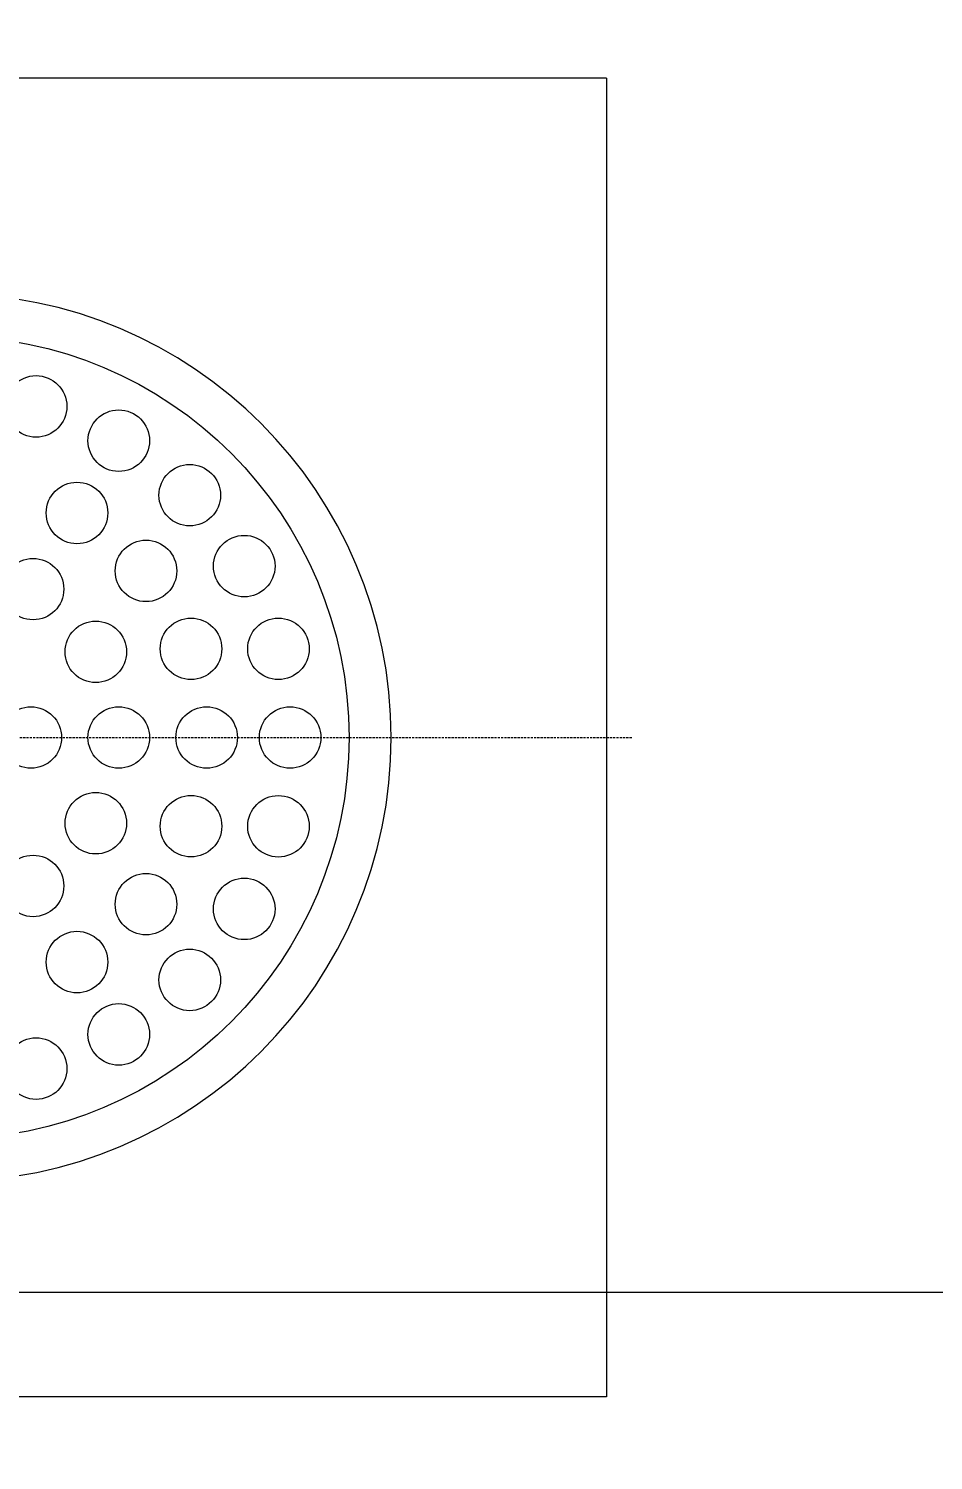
# Model space of a CAD drawing. Header units: millimetres. Extents: x -8913 to 62688, y -13000 to 43000.
# Drawn here: x 40046.7 to 40149.7, y 14567.8 to 14730.7 of the extents above; entities that cross this region are included whole.
import ezdxf

# ---------------------------------------------------------------- set-up
doc = ezdxf.new("R2010")
doc.units = ezdxf.units.MM
doc.header["$MEASUREMENT"] = 0
doc.header["$PDMODE"] = 1
doc.linetypes.add('1735 X DT-5BR-FFP$0$HIDDEN', pattern=[0.375, 0.25, -0.125])
doc.linetypes.add('HIDDEN', pattern=[0.375, 0.25, -0.125])
for name, color, linetype, lineweight in [('07--DIM-2', 2, 'Continuous', 25), ('1735 X DT-5BR-FFP$0$N--DRAINPOINT', 251, 'Continuous', 18), ('N--DRAINPOINT', 251, 'Continuous', 18), ('Z--X-REF', 7, 'Continuous', 0)]:
    doc.layers.add(name, color=color, linetype=linetype, lineweight=lineweight)
doc.styles.add('ISO', font='isocp2.shx', dxfattribs={"width": 0.8})
doc.dimstyles.new('1-100_AR', dxfattribs={"dimtxt": 225, "dimasz": 100, "dimexe": 100, "dimexo": 100, "dimgap": 0, "dimtad": 0, "dimdec": 0, "dimzin": 12, "dimdsep": 46, "dimtxsty": 'ISO', "dimblk": 'ARCHTICK', "dimcen": 100, "dimdle": 100, "dimclrd": 8, "dimclre": 9, "dimclrt": 2, "dimadec": 0, "dimazin": 0, "dimtfac": 1, "dimtdec": 0, "dimtmove": 0, "dimatfit": 2, "dimldrblk": 'ARCHTICK', "dimfxl": 1, "dimtvp": 0.75, "dimtolj": 1, "dimtzin": 12, "dimlwd": 9, "dimlwe": 9, "dimarcsym": 0})

# ---------------------------------------------------------------- blocks, each defined once
blk = doc.blocks.new('1735 X DT-5BR-FFP$0$FD_150x150')
at = {"layer": '1735 X DT-5BR-FFP$0$N--DRAINPOINT', "ltscale": 0.1}
for p, q in [((-25894.74, 12844.1), (-25969.74, 12844.1)), ((-25917.24, 12844.1), (-25917.24, 12844.1)), ((-25894.74, 12716.6), (-25894.74, 12716.6))]:
    blk.add_line(p, q, dxfattribs=at)
at = {"layer": '1735 X DT-5BR-FFP$0$N--DRAINPOINT', "ltscale": 5}
for p, q in [((-25894.74, 12844.1), (-25894.74, 12694.1)), ((-25919.24, 12769.1), (-25919.24, 12769.1)), ((-25894.74, 12694.1), (-25969.74, 12694.1)), ((-25917.24, 12694.1), (-25917.24, 12694.1))]:
    blk.add_line(p, q, dxfattribs=at)
at = {"layer": '1735 X DT-5BR-FFP$0$N--DRAINPOINT', "linetype": '1735 X DT-5BR-FFP$0$HIDDEN'}
blk.add_line((-26047.74, 12769.1), (-25891.74, 12769.1), dxfattribs=at)
at = {"layer": '1735 X DT-5BR-FFP$0$N--DRAINPOINT', "ltscale": 5}
for points, knots in [([(-25969.74, 12718.6), (-25941.85, 12718.6), (-25919.24, 12741.21), (-25919.24, 12769.1), (-25919.24, 12796.99), (-25941.85, 12819.6), (-25969.74, 12819.6)], [0, 0, 0, 0, 1, 1, 1, 2, 2, 2, 2]), ([(-26015.44, 12769.1), (-26015.44, 12743.86), (-25994.98, 12723.4), (-25969.74, 12723.4), (-25944.5, 12723.4), (-25924.04, 12743.86), (-25924.04, 12769.1), (-25924.04, 12794.34), (-25944.5, 12814.8), (-25969.74, 12814.8), (-25994.98, 12814.8), (-26015.44, 12794.34), (-26015.44, 12769.1), (-26015.44, 12769.1), (-26015.44, 12769.1), (-26015.44, 12769.1)], [0, 0, 0, 0, 1, 1, 1, 2, 2, 2, 3, 3, 3, 4, 4, 4, 5, 5, 5, 5]), ([(-25963.14, 12806.77), (-25963.14, 12804.84), (-25961.58, 12803.27), (-25959.64, 12803.27), (-25957.71, 12803.27), (-25956.14, 12804.84), (-25956.14, 12806.77), (-25956.14, 12808.7), (-25957.71, 12810.27), (-25959.64, 12810.27), (-25961.58, 12810.27), (-25963.14, 12808.7), (-25963.14, 12806.77), (-25963.14, 12806.77), (-25963.14, 12806.77), (-25963.14, 12806.77)], [0, 0, 0, 0, 1, 1, 1, 2, 2, 2, 3, 3, 3, 4, 4, 4, 5, 5, 5, 5]), ([(-25953.74, 12802.87), (-25953.74, 12800.94), (-25952.17, 12799.37), (-25950.24, 12799.37), (-25948.3, 12799.37), (-25946.74, 12800.94), (-25946.74, 12802.87), (-25946.74, 12804.8), (-25948.3, 12806.37), (-25950.24, 12806.37), (-25952.17, 12806.37), (-25953.74, 12804.8), (-25953.74, 12802.87), (-25953.74, 12802.87), (-25953.74, 12802.87), (-25953.74, 12802.87)], [0, 0, 0, 0, 1, 1, 1, 2, 2, 2, 3, 3, 3, 4, 4, 4, 5, 5, 5, 5]), ([(-25945.66, 12796.67), (-25945.66, 12794.74), (-25944.09, 12793.17), (-25942.16, 12793.17), (-25940.23, 12793.17), (-25938.66, 12794.74), (-25938.66, 12796.67), (-25938.66, 12798.61), (-25940.23, 12800.17), (-25942.16, 12800.17), (-25944.09, 12800.17), (-25945.66, 12798.61), (-25945.66, 12796.67), (-25945.66, 12796.67), (-25945.66, 12796.67), (-25945.66, 12796.67)], [0, 0, 0, 0, 1, 1, 1, 2, 2, 2, 3, 3, 3, 4, 4, 4, 5, 5, 5, 5]), ([(-25958.49, 12794.65), (-25958.49, 12792.71), (-25956.92, 12791.14), (-25954.99, 12791.14), (-25953.06, 12791.14), (-25951.49, 12792.71), (-25951.49, 12794.65), (-25951.49, 12796.58), (-25953.06, 12798.15), (-25954.99, 12798.15), (-25956.92, 12798.15), (-25958.49, 12796.58), (-25958.49, 12794.65), (-25958.49, 12794.65), (-25958.49, 12794.65), (-25958.49, 12794.65)], [0, 0, 0, 0, 1, 1, 1, 2, 2, 2, 3, 3, 3, 4, 4, 4, 5, 5, 5, 5]), ([(-25950.64, 12788.06), (-25950.64, 12786.13), (-25949.07, 12784.56), (-25947.14, 12784.56), (-25945.21, 12784.56), (-25943.64, 12786.13), (-25943.64, 12788.06), (-25943.64, 12789.99), (-25945.21, 12791.56), (-25947.14, 12791.56), (-25949.07, 12791.56), (-25950.64, 12789.99), (-25950.64, 12788.06), (-25950.64, 12788.06), (-25950.64, 12788.06), (-25950.64, 12788.06)], [0, 0, 0, 0, 1, 1, 1, 2, 2, 2, 3, 3, 3, 4, 4, 4, 5, 5, 5, 5]), ([(-25939.46, 12788.6), (-25939.46, 12786.66), (-25937.9, 12785.1), (-25935.96, 12785.1), (-25934.03, 12785.1), (-25932.46, 12786.66), (-25932.46, 12788.6), (-25932.46, 12790.53), (-25934.03, 12792.1), (-25935.96, 12792.1), (-25937.9, 12792.1), (-25939.46, 12790.53), (-25939.46, 12788.6), (-25939.46, 12788.6), (-25939.46, 12788.6), (-25939.46, 12788.6)], [0, 0, 0, 0, 1, 1, 1, 2, 2, 2, 3, 3, 3, 4, 4, 4, 5, 5, 5, 5]), ([(-25963.49, 12785.98), (-25963.49, 12784.05), (-25961.92, 12782.49), (-25959.99, 12782.49), (-25958.05, 12782.49), (-25956.49, 12784.05), (-25956.49, 12785.98), (-25956.49, 12787.92), (-25958.05, 12789.48), (-25959.99, 12789.48), (-25961.92, 12789.48), (-25963.49, 12787.92), (-25963.49, 12785.98), (-25963.49, 12785.98), (-25963.49, 12785.98), (-25963.49, 12785.98)], [0, 0, 0, 0, 1, 1, 1, 2, 2, 2, 3, 3, 3, 4, 4, 4, 5, 5, 5, 5]), ([(-25945.52, 12779.19), (-25945.52, 12777.25), (-25943.95, 12775.69), (-25942.02, 12775.69), (-25940.08, 12775.69), (-25938.52, 12777.25), (-25938.52, 12779.19), (-25938.52, 12781.12), (-25940.08, 12782.69), (-25942.02, 12782.69), (-25943.95, 12782.69), (-25945.52, 12781.12), (-25945.52, 12779.19), (-25945.52, 12779.19), (-25945.52, 12779.19), (-25945.52, 12779.19)], [0, 0, 0, 0, 1, 1, 1, 2, 2, 2, 3, 3, 3, 4, 4, 4, 5, 5, 5, 5]), ([(-25935.57, 12779.19), (-25935.57, 12777.26), (-25934, 12775.69), (-25932.07, 12775.69), (-25930.13, 12775.69), (-25928.57, 12777.26), (-25928.57, 12779.19), (-25928.57, 12781.12), (-25930.13, 12782.69), (-25932.07, 12782.69), (-25934, 12782.69), (-25935.57, 12781.12), (-25935.57, 12779.19), (-25935.57, 12779.19), (-25935.57, 12779.19), (-25935.57, 12779.19)], [0, 0, 0, 0, 1, 1, 1, 2, 2, 2, 3, 3, 3, 4, 4, 4, 5, 5, 5, 5]), ([(-25956.35, 12778.85), (-25956.35, 12776.91), (-25954.78, 12775.35), (-25952.85, 12775.35), (-25950.92, 12775.35), (-25949.35, 12776.91), (-25949.35, 12778.85), (-25949.35, 12780.78), (-25950.92, 12782.35), (-25952.85, 12782.35), (-25954.78, 12782.35), (-25956.35, 12780.78), (-25956.35, 12778.85), (-25956.35, 12778.85), (-25956.35, 12778.85), (-25956.35, 12778.85)], [0, 0, 0, 0, 1, 1, 1, 2, 2, 2, 3, 3, 3, 4, 4, 4, 5, 5, 5, 5]), ([(-25963.74, 12769.1), (-25963.74, 12767.17), (-25962.17, 12765.6), (-25960.24, 12765.6), (-25958.31, 12765.6), (-25956.74, 12767.17), (-25956.74, 12769.1), (-25956.74, 12771.03), (-25958.31, 12772.6), (-25960.24, 12772.6), (-25962.17, 12772.6), (-25963.74, 12771.03), (-25963.74, 12769.1), (-25963.74, 12769.1), (-25963.74, 12769.1), (-25963.74, 12769.1)], [0, 0, 0, 0, 1, 1, 1, 2, 2, 2, 3, 3, 3, 4, 4, 4, 5, 5, 5, 5]), ([(-25953.74, 12769.1), (-25953.74, 12767.17), (-25952.17, 12765.6), (-25950.24, 12765.6), (-25948.3, 12765.6), (-25946.74, 12767.17), (-25946.74, 12769.1), (-25946.74, 12771.03), (-25948.3, 12772.6), (-25950.24, 12772.6), (-25952.17, 12772.6), (-25953.74, 12771.03), (-25953.74, 12769.1), (-25953.74, 12769.1), (-25953.74, 12769.1), (-25953.74, 12769.1)], [0, 0, 0, 0, 1, 1, 1, 2, 2, 2, 3, 3, 3, 4, 4, 4, 5, 5, 5, 5]), ([(-25943.74, 12769.1), (-25943.74, 12767.17), (-25942.17, 12765.6), (-25940.24, 12765.6), (-25938.31, 12765.6), (-25936.74, 12767.17), (-25936.74, 12769.1), (-25936.74, 12771.03), (-25938.31, 12772.6), (-25940.24, 12772.6), (-25942.17, 12772.6), (-25943.74, 12771.03), (-25943.74, 12769.1), (-25943.74, 12769.1), (-25943.74, 12769.1), (-25943.74, 12769.1)], [0, 0, 0, 0, 1, 1, 1, 2, 2, 2, 3, 3, 3, 4, 4, 4, 5, 5, 5, 5]), ([(-25934.24, 12769.1), (-25934.24, 12767.17), (-25932.67, 12765.6), (-25930.74, 12765.6), (-25928.81, 12765.6), (-25927.24, 12767.17), (-25927.24, 12769.1), (-25927.24, 12771.03), (-25928.81, 12772.6), (-25930.74, 12772.6), (-25932.67, 12772.6), (-25934.24, 12771.03), (-25934.24, 12769.1), (-25934.24, 12769.1), (-25934.24, 12769.1), (-25934.24, 12769.1)], [0, 0, 0, 0, 1, 1, 1, 2, 2, 2, 3, 3, 3, 4, 4, 4, 5, 5, 5, 5]), ([(-25956.35, 12759.35), (-25956.35, 12757.41), (-25954.78, 12755.85), (-25952.85, 12755.85), (-25950.92, 12755.85), (-25949.35, 12757.41), (-25949.35, 12759.35), (-25949.35, 12761.28), (-25950.92, 12762.85), (-25952.85, 12762.85), (-25954.78, 12762.85), (-25956.35, 12761.28), (-25956.35, 12759.35), (-25956.35, 12759.35), (-25956.35, 12759.35), (-25956.35, 12759.35)], [0, 0, 0, 0, 1, 1, 1, 2, 2, 2, 3, 3, 3, 4, 4, 4, 5, 5, 5, 5]), ([(-25945.52, 12759.01), (-25945.52, 12757.07), (-25943.95, 12755.51), (-25942.02, 12755.51), (-25940.08, 12755.51), (-25938.52, 12757.07), (-25938.52, 12759.01), (-25938.52, 12760.94), (-25940.08, 12762.51), (-25942.02, 12762.51), (-25943.95, 12762.51), (-25945.52, 12760.94), (-25945.52, 12759.01), (-25945.52, 12759.01), (-25945.52, 12759.01), (-25945.52, 12759.01)], [0, 0, 0, 0, 1, 1, 1, 2, 2, 2, 3, 3, 3, 4, 4, 4, 5, 5, 5, 5]), ([(-25935.57, 12759), (-25935.57, 12757.07), (-25934, 12755.5), (-25932.07, 12755.5), (-25930.13, 12755.5), (-25928.57, 12757.07), (-25928.57, 12759), (-25928.57, 12760.94), (-25930.13, 12762.5), (-25932.07, 12762.5), (-25934, 12762.5), (-25935.57, 12760.94), (-25935.57, 12759), (-25935.57, 12759), (-25935.57, 12759), (-25935.57, 12759)], [0, 0, 0, 0, 1, 1, 1, 2, 2, 2, 3, 3, 3, 4, 4, 4, 5, 5, 5, 5]), ([(-25963.49, 12752.21), (-25963.49, 12750.28), (-25961.92, 12748.71), (-25959.99, 12748.71), (-25958.05, 12748.71), (-25956.49, 12750.28), (-25956.49, 12752.21), (-25956.49, 12754.14), (-25958.05, 12755.71), (-25959.99, 12755.71), (-25961.92, 12755.71), (-25963.49, 12754.14), (-25963.49, 12752.21), (-25963.49, 12752.21), (-25963.49, 12752.21), (-25963.49, 12752.21)], [0, 0, 0, 0, 1, 1, 1, 2, 2, 2, 3, 3, 3, 4, 4, 4, 5, 5, 5, 5]), ([(-25950.64, 12750.13), (-25950.64, 12748.2), (-25949.07, 12746.64), (-25947.14, 12746.64), (-25945.21, 12746.64), (-25943.64, 12748.2), (-25943.64, 12750.13), (-25943.64, 12752.07), (-25945.21, 12753.63), (-25947.14, 12753.63), (-25949.07, 12753.63), (-25950.64, 12752.07), (-25950.64, 12750.13), (-25950.64, 12750.13), (-25950.64, 12750.13), (-25950.64, 12750.13)], [0, 0, 0, 0, 1, 1, 1, 2, 2, 2, 3, 3, 3, 4, 4, 4, 5, 5, 5, 5]), ([(-25939.46, 12749.6), (-25939.46, 12747.66), (-25937.9, 12746.1), (-25935.96, 12746.1), (-25934.03, 12746.1), (-25932.46, 12747.66), (-25932.46, 12749.6), (-25932.46, 12751.53), (-25934.03, 12753.1), (-25935.96, 12753.1), (-25937.9, 12753.1), (-25939.46, 12751.53), (-25939.46, 12749.6), (-25939.46, 12749.6), (-25939.46, 12749.6), (-25939.46, 12749.6)], [0, 0, 0, 0, 1, 1, 1, 2, 2, 2, 3, 3, 3, 4, 4, 4, 5, 5, 5, 5]), ([(-25958.49, 12743.55), (-25958.49, 12741.62), (-25956.92, 12740.05), (-25954.99, 12740.05), (-25953.06, 12740.05), (-25951.49, 12741.62), (-25951.49, 12743.55), (-25951.49, 12745.48), (-25953.06, 12747.05), (-25954.99, 12747.05), (-25956.92, 12747.05), (-25958.49, 12745.48), (-25958.49, 12743.55), (-25958.49, 12743.55), (-25958.49, 12743.55), (-25958.49, 12743.55)], [0, 0, 0, 0, 1, 1, 1, 2, 2, 2, 3, 3, 3, 4, 4, 4, 5, 5, 5, 5]), ([(-25945.66, 12741.52), (-25945.66, 12739.59), (-25944.09, 12738.02), (-25942.16, 12738.02), (-25940.23, 12738.02), (-25938.66, 12739.59), (-25938.66, 12741.52), (-25938.66, 12743.45), (-25940.23, 12745.02), (-25942.16, 12745.02), (-25944.09, 12745.02), (-25945.66, 12743.45), (-25945.66, 12741.52), (-25945.66, 12741.52), (-25945.66, 12741.52), (-25945.66, 12741.52)], [0, 0, 0, 0, 1, 1, 1, 2, 2, 2, 3, 3, 3, 4, 4, 4, 5, 5, 5, 5]), ([(-25953.74, 12735.32), (-25953.74, 12733.39), (-25952.17, 12731.82), (-25950.24, 12731.82), (-25948.3, 12731.82), (-25946.74, 12733.39), (-25946.74, 12735.32), (-25946.74, 12737.25), (-25948.3, 12738.82), (-25950.24, 12738.82), (-25952.17, 12738.82), (-25953.74, 12737.25), (-25953.74, 12735.32), (-25953.74, 12735.32), (-25953.74, 12735.32), (-25953.74, 12735.32)], [0, 0, 0, 0, 1, 1, 1, 2, 2, 2, 3, 3, 3, 4, 4, 4, 5, 5, 5, 5]), ([(-25963.14, 12731.43), (-25963.14, 12729.49), (-25961.58, 12727.93), (-25959.64, 12727.93), (-25957.71, 12727.93), (-25956.14, 12729.49), (-25956.14, 12731.43), (-25956.14, 12733.36), (-25957.71, 12734.93), (-25959.64, 12734.93), (-25961.58, 12734.93), (-25963.14, 12733.36), (-25963.14, 12731.43), (-25963.14, 12731.43), (-25963.14, 12731.43), (-25963.14, 12731.43)], [0, 0, 0, 0, 1, 1, 1, 2, 2, 2, 3, 3, 3, 4, 4, 4, 5, 5, 5, 5])]:
    blk.add_open_spline(points, degree=3, knots=knots, dxfattribs=at)
blk = doc.blocks.new('1735 X DT-5BR-FFP$0$DT FF_DRAIN POINT')
at = {"layer": '1735 X DT-5BR-FFP$0$N--DRAINPOINT', "ltscale": 5}
blk.add_blockref('1735 X DT-5BR-FFP$0$FD_150x150', (72853.71, 1970.97), dxfattribs=at)
blk = doc.blocks.new('1735 X DT-5BR-FFP')
at = {"layer": '1735 X DT-5BR-FFP$0$N--DRAINPOINT', "ltscale": 5}
blk.add_blockref('1735 X DT-5BR-FFP$0$DT FF_DRAIN POINT', (-42633.98, -90), dxfattribs=at)
blk = doc.blocks.new('_ArchTick')
at = {"color": 0, "const_width": 0.15}
blk.add_lwpolyline([(-0.5, -0.5), (0.5, 0.5)], dxfattribs=at)
blk = doc.blocks.new('*D151')
at = {"layer": '07--DIM-2', "color": 9, "lineweight": 9, "transparency": 16777216}
for p, q in [((39037.5, 15100), (39037.5, 14486.98)), ((41787.51, 15100), (41787.51, 14486.98))]:
    blk.add_line(p, q, dxfattribs=at)
at = {"layer": '07--DIM-2', "color": 8, "lineweight": 9, "transparency": 16777216}
blk.add_line((38937.5, 14586.98), (41887.51, 14586.98), dxfattribs=at)
at = {"layer": 'Defpoints', "color": 0, "transparency": 16777216}
for p in [(39037.5, 15200), (41787.51, 15200), (41787.51, 14586.98)]:
    blk.add_point(p, dxfattribs=at)
at = {"layer": '07--DIM-2', "color": 8, "lineweight": 9, "transparency": 16777216, "xscale": 100, "yscale": 100, "zscale": 100, "rotation": 180}
blk.add_blockref('_ArchTick', (39037.5, 14586.98), dxfattribs=at)
at = {"layer": '07--DIM-2', "color": 8, "lineweight": 9, "transparency": 16777216, "xscale": 100, "yscale": 100, "zscale": 100}
blk.add_blockref('_ArchTick', (41787.51, 14586.98), dxfattribs=at)
at = {"layer": '07--DIM-2', "color": 2, "transparency": 16777216, "insert": (40412.5, 14755.76), "char_height": 225, "attachment_point": 5, "style": 'ISO'}
blk.add_mtext('\\A1;2750', dxfattribs=at)
blk = doc.blocks.new('FD_150x150')
at = {"layer": 'N--DRAINPOINT', "ltscale": 0.1}
for p, q in [((-25894.74, 12844.1), (-25969.74, 12844.1)), ((-25917.24, 12844.1), (-25917.24, 12844.1)), ((-25894.74, 12716.6), (-25894.74, 12716.6))]:
    blk.add_line(p, q, dxfattribs=at)
at = {"layer": 'N--DRAINPOINT', "ltscale": 5}
for p, q in [((-25894.74, 12844.1), (-25894.74, 12694.1)), ((-25919.24, 12769.1), (-25919.24, 12769.1)), ((-25894.74, 12694.1), (-25969.74, 12694.1)), ((-25917.24, 12694.1), (-25917.24, 12694.1))]:
    blk.add_line(p, q, dxfattribs=at)
at = {"layer": 'N--DRAINPOINT', "linetype": 'HIDDEN'}
blk.add_line((-26047.74, 12769.1), (-25891.74, 12769.1), dxfattribs=at)
at = {"layer": 'N--DRAINPOINT', "ltscale": 5}
for points, knots in [([(-25969.74, 12718.6), (-25941.85, 12718.6), (-25919.24, 12741.21), (-25919.24, 12769.1), (-25919.24, 12796.99), (-25941.85, 12819.6), (-25969.74, 12819.6)], [0, 0, 0, 0, 1, 1, 1, 2, 2, 2, 2]), ([(-26015.44, 12769.1), (-26015.44, 12743.86), (-25994.98, 12723.4), (-25969.74, 12723.4), (-25944.5, 12723.4), (-25924.04, 12743.86), (-25924.04, 12769.1), (-25924.04, 12794.34), (-25944.5, 12814.8), (-25969.74, 12814.8), (-25994.98, 12814.8), (-26015.44, 12794.34), (-26015.44, 12769.1), (-26015.44, 12769.1), (-26015.44, 12769.1), (-26015.44, 12769.1)], [0, 0, 0, 0, 1, 1, 1, 2, 2, 2, 3, 3, 3, 4, 4, 4, 5, 5, 5, 5]), ([(-25963.14, 12806.77), (-25963.14, 12804.84), (-25961.58, 12803.27), (-25959.64, 12803.27), (-25957.71, 12803.27), (-25956.14, 12804.84), (-25956.14, 12806.77), (-25956.14, 12808.7), (-25957.71, 12810.27), (-25959.64, 12810.27), (-25961.58, 12810.27), (-25963.14, 12808.7), (-25963.14, 12806.77), (-25963.14, 12806.77), (-25963.14, 12806.77), (-25963.14, 12806.77)], [0, 0, 0, 0, 1, 1, 1, 2, 2, 2, 3, 3, 3, 4, 4, 4, 5, 5, 5, 5]), ([(-25953.74, 12802.87), (-25953.74, 12800.94), (-25952.17, 12799.37), (-25950.24, 12799.37), (-25948.3, 12799.37), (-25946.74, 12800.94), (-25946.74, 12802.87), (-25946.74, 12804.8), (-25948.3, 12806.37), (-25950.24, 12806.37), (-25952.17, 12806.37), (-25953.74, 12804.8), (-25953.74, 12802.87), (-25953.74, 12802.87), (-25953.74, 12802.87), (-25953.74, 12802.87)], [0, 0, 0, 0, 1, 1, 1, 2, 2, 2, 3, 3, 3, 4, 4, 4, 5, 5, 5, 5]), ([(-25945.66, 12796.67), (-25945.66, 12794.74), (-25944.09, 12793.17), (-25942.16, 12793.17), (-25940.23, 12793.17), (-25938.66, 12794.74), (-25938.66, 12796.67), (-25938.66, 12798.61), (-25940.23, 12800.17), (-25942.16, 12800.17), (-25944.09, 12800.17), (-25945.66, 12798.61), (-25945.66, 12796.67), (-25945.66, 12796.67), (-25945.66, 12796.67), (-25945.66, 12796.67)], [0, 0, 0, 0, 1, 1, 1, 2, 2, 2, 3, 3, 3, 4, 4, 4, 5, 5, 5, 5]), ([(-25958.49, 12794.65), (-25958.49, 12792.71), (-25956.92, 12791.14), (-25954.99, 12791.14), (-25953.06, 12791.14), (-25951.49, 12792.71), (-25951.49, 12794.65), (-25951.49, 12796.58), (-25953.06, 12798.15), (-25954.99, 12798.15), (-25956.92, 12798.15), (-25958.49, 12796.58), (-25958.49, 12794.65), (-25958.49, 12794.65), (-25958.49, 12794.65), (-25958.49, 12794.65)], [0, 0, 0, 0, 1, 1, 1, 2, 2, 2, 3, 3, 3, 4, 4, 4, 5, 5, 5, 5]), ([(-25950.64, 12788.06), (-25950.64, 12786.13), (-25949.07, 12784.56), (-25947.14, 12784.56), (-25945.21, 12784.56), (-25943.64, 12786.13), (-25943.64, 12788.06), (-25943.64, 12789.99), (-25945.21, 12791.56), (-25947.14, 12791.56), (-25949.07, 12791.56), (-25950.64, 12789.99), (-25950.64, 12788.06), (-25950.64, 12788.06), (-25950.64, 12788.06), (-25950.64, 12788.06)], [0, 0, 0, 0, 1, 1, 1, 2, 2, 2, 3, 3, 3, 4, 4, 4, 5, 5, 5, 5]), ([(-25939.46, 12788.6), (-25939.46, 12786.66), (-25937.9, 12785.1), (-25935.96, 12785.1), (-25934.03, 12785.1), (-25932.46, 12786.66), (-25932.46, 12788.6), (-25932.46, 12790.53), (-25934.03, 12792.1), (-25935.96, 12792.1), (-25937.9, 12792.1), (-25939.46, 12790.53), (-25939.46, 12788.6), (-25939.46, 12788.6), (-25939.46, 12788.6), (-25939.46, 12788.6)], [0, 0, 0, 0, 1, 1, 1, 2, 2, 2, 3, 3, 3, 4, 4, 4, 5, 5, 5, 5]), ([(-25963.49, 12785.98), (-25963.49, 12784.05), (-25961.92, 12782.49), (-25959.99, 12782.49), (-25958.05, 12782.49), (-25956.49, 12784.05), (-25956.49, 12785.98), (-25956.49, 12787.92), (-25958.05, 12789.48), (-25959.99, 12789.48), (-25961.92, 12789.48), (-25963.49, 12787.92), (-25963.49, 12785.98), (-25963.49, 12785.98), (-25963.49, 12785.98), (-25963.49, 12785.98)], [0, 0, 0, 0, 1, 1, 1, 2, 2, 2, 3, 3, 3, 4, 4, 4, 5, 5, 5, 5]), ([(-25945.52, 12779.19), (-25945.52, 12777.25), (-25943.95, 12775.69), (-25942.02, 12775.69), (-25940.08, 12775.69), (-25938.52, 12777.25), (-25938.52, 12779.19), (-25938.52, 12781.12), (-25940.08, 12782.69), (-25942.02, 12782.69), (-25943.95, 12782.69), (-25945.52, 12781.12), (-25945.52, 12779.19), (-25945.52, 12779.19), (-25945.52, 12779.19), (-25945.52, 12779.19)], [0, 0, 0, 0, 1, 1, 1, 2, 2, 2, 3, 3, 3, 4, 4, 4, 5, 5, 5, 5]), ([(-25935.57, 12779.19), (-25935.57, 12777.26), (-25934, 12775.69), (-25932.07, 12775.69), (-25930.13, 12775.69), (-25928.57, 12777.26), (-25928.57, 12779.19), (-25928.57, 12781.12), (-25930.13, 12782.69), (-25932.07, 12782.69), (-25934, 12782.69), (-25935.57, 12781.12), (-25935.57, 12779.19), (-25935.57, 12779.19), (-25935.57, 12779.19), (-25935.57, 12779.19)], [0, 0, 0, 0, 1, 1, 1, 2, 2, 2, 3, 3, 3, 4, 4, 4, 5, 5, 5, 5]), ([(-25956.35, 12778.85), (-25956.35, 12776.91), (-25954.78, 12775.35), (-25952.85, 12775.35), (-25950.92, 12775.35), (-25949.35, 12776.91), (-25949.35, 12778.85), (-25949.35, 12780.78), (-25950.92, 12782.35), (-25952.85, 12782.35), (-25954.78, 12782.35), (-25956.35, 12780.78), (-25956.35, 12778.85), (-25956.35, 12778.85), (-25956.35, 12778.85), (-25956.35, 12778.85)], [0, 0, 0, 0, 1, 1, 1, 2, 2, 2, 3, 3, 3, 4, 4, 4, 5, 5, 5, 5]), ([(-25963.74, 12769.1), (-25963.74, 12767.17), (-25962.17, 12765.6), (-25960.24, 12765.6), (-25958.31, 12765.6), (-25956.74, 12767.17), (-25956.74, 12769.1), (-25956.74, 12771.03), (-25958.31, 12772.6), (-25960.24, 12772.6), (-25962.17, 12772.6), (-25963.74, 12771.03), (-25963.74, 12769.1), (-25963.74, 12769.1), (-25963.74, 12769.1), (-25963.74, 12769.1)], [0, 0, 0, 0, 1, 1, 1, 2, 2, 2, 3, 3, 3, 4, 4, 4, 5, 5, 5, 5]), ([(-25953.74, 12769.1), (-25953.74, 12767.17), (-25952.17, 12765.6), (-25950.24, 12765.6), (-25948.3, 12765.6), (-25946.74, 12767.17), (-25946.74, 12769.1), (-25946.74, 12771.03), (-25948.3, 12772.6), (-25950.24, 12772.6), (-25952.17, 12772.6), (-25953.74, 12771.03), (-25953.74, 12769.1), (-25953.74, 12769.1), (-25953.74, 12769.1), (-25953.74, 12769.1)], [0, 0, 0, 0, 1, 1, 1, 2, 2, 2, 3, 3, 3, 4, 4, 4, 5, 5, 5, 5]), ([(-25943.74, 12769.1), (-25943.74, 12767.17), (-25942.17, 12765.6), (-25940.24, 12765.6), (-25938.31, 12765.6), (-25936.74, 12767.17), (-25936.74, 12769.1), (-25936.74, 12771.03), (-25938.31, 12772.6), (-25940.24, 12772.6), (-25942.17, 12772.6), (-25943.74, 12771.03), (-25943.74, 12769.1), (-25943.74, 12769.1), (-25943.74, 12769.1), (-25943.74, 12769.1)], [0, 0, 0, 0, 1, 1, 1, 2, 2, 2, 3, 3, 3, 4, 4, 4, 5, 5, 5, 5]), ([(-25934.24, 12769.1), (-25934.24, 12767.17), (-25932.67, 12765.6), (-25930.74, 12765.6), (-25928.81, 12765.6), (-25927.24, 12767.17), (-25927.24, 12769.1), (-25927.24, 12771.03), (-25928.81, 12772.6), (-25930.74, 12772.6), (-25932.67, 12772.6), (-25934.24, 12771.03), (-25934.24, 12769.1), (-25934.24, 12769.1), (-25934.24, 12769.1), (-25934.24, 12769.1)], [0, 0, 0, 0, 1, 1, 1, 2, 2, 2, 3, 3, 3, 4, 4, 4, 5, 5, 5, 5]), ([(-25956.35, 12759.35), (-25956.35, 12757.41), (-25954.78, 12755.85), (-25952.85, 12755.85), (-25950.92, 12755.85), (-25949.35, 12757.41), (-25949.35, 12759.35), (-25949.35, 12761.28), (-25950.92, 12762.85), (-25952.85, 12762.85), (-25954.78, 12762.85), (-25956.35, 12761.28), (-25956.35, 12759.35), (-25956.35, 12759.35), (-25956.35, 12759.35), (-25956.35, 12759.35)], [0, 0, 0, 0, 1, 1, 1, 2, 2, 2, 3, 3, 3, 4, 4, 4, 5, 5, 5, 5]), ([(-25945.52, 12759.01), (-25945.52, 12757.07), (-25943.95, 12755.51), (-25942.02, 12755.51), (-25940.08, 12755.51), (-25938.52, 12757.07), (-25938.52, 12759.01), (-25938.52, 12760.94), (-25940.08, 12762.51), (-25942.02, 12762.51), (-25943.95, 12762.51), (-25945.52, 12760.94), (-25945.52, 12759.01), (-25945.52, 12759.01), (-25945.52, 12759.01), (-25945.52, 12759.01)], [0, 0, 0, 0, 1, 1, 1, 2, 2, 2, 3, 3, 3, 4, 4, 4, 5, 5, 5, 5]), ([(-25935.57, 12759), (-25935.57, 12757.07), (-25934, 12755.5), (-25932.07, 12755.5), (-25930.13, 12755.5), (-25928.57, 12757.07), (-25928.57, 12759), (-25928.57, 12760.94), (-25930.13, 12762.5), (-25932.07, 12762.5), (-25934, 12762.5), (-25935.57, 12760.94), (-25935.57, 12759), (-25935.57, 12759), (-25935.57, 12759), (-25935.57, 12759)], [0, 0, 0, 0, 1, 1, 1, 2, 2, 2, 3, 3, 3, 4, 4, 4, 5, 5, 5, 5]), ([(-25963.49, 12752.21), (-25963.49, 12750.28), (-25961.92, 12748.71), (-25959.99, 12748.71), (-25958.05, 12748.71), (-25956.49, 12750.28), (-25956.49, 12752.21), (-25956.49, 12754.14), (-25958.05, 12755.71), (-25959.99, 12755.71), (-25961.92, 12755.71), (-25963.49, 12754.14), (-25963.49, 12752.21), (-25963.49, 12752.21), (-25963.49, 12752.21), (-25963.49, 12752.21)], [0, 0, 0, 0, 1, 1, 1, 2, 2, 2, 3, 3, 3, 4, 4, 4, 5, 5, 5, 5]), ([(-25950.64, 12750.13), (-25950.64, 12748.2), (-25949.07, 12746.64), (-25947.14, 12746.64), (-25945.21, 12746.64), (-25943.64, 12748.2), (-25943.64, 12750.13), (-25943.64, 12752.07), (-25945.21, 12753.63), (-25947.14, 12753.63), (-25949.07, 12753.63), (-25950.64, 12752.07), (-25950.64, 12750.13), (-25950.64, 12750.13), (-25950.64, 12750.13), (-25950.64, 12750.13)], [0, 0, 0, 0, 1, 1, 1, 2, 2, 2, 3, 3, 3, 4, 4, 4, 5, 5, 5, 5]), ([(-25939.46, 12749.6), (-25939.46, 12747.66), (-25937.9, 12746.1), (-25935.96, 12746.1), (-25934.03, 12746.1), (-25932.46, 12747.66), (-25932.46, 12749.6), (-25932.46, 12751.53), (-25934.03, 12753.1), (-25935.96, 12753.1), (-25937.9, 12753.1), (-25939.46, 12751.53), (-25939.46, 12749.6), (-25939.46, 12749.6), (-25939.46, 12749.6), (-25939.46, 12749.6)], [0, 0, 0, 0, 1, 1, 1, 2, 2, 2, 3, 3, 3, 4, 4, 4, 5, 5, 5, 5]), ([(-25958.49, 12743.55), (-25958.49, 12741.62), (-25956.92, 12740.05), (-25954.99, 12740.05), (-25953.06, 12740.05), (-25951.49, 12741.62), (-25951.49, 12743.55), (-25951.49, 12745.48), (-25953.06, 12747.05), (-25954.99, 12747.05), (-25956.92, 12747.05), (-25958.49, 12745.48), (-25958.49, 12743.55), (-25958.49, 12743.55), (-25958.49, 12743.55), (-25958.49, 12743.55)], [0, 0, 0, 0, 1, 1, 1, 2, 2, 2, 3, 3, 3, 4, 4, 4, 5, 5, 5, 5]), ([(-25945.66, 12741.52), (-25945.66, 12739.59), (-25944.09, 12738.02), (-25942.16, 12738.02), (-25940.23, 12738.02), (-25938.66, 12739.59), (-25938.66, 12741.52), (-25938.66, 12743.45), (-25940.23, 12745.02), (-25942.16, 12745.02), (-25944.09, 12745.02), (-25945.66, 12743.45), (-25945.66, 12741.52), (-25945.66, 12741.52), (-25945.66, 12741.52), (-25945.66, 12741.52)], [0, 0, 0, 0, 1, 1, 1, 2, 2, 2, 3, 3, 3, 4, 4, 4, 5, 5, 5, 5]), ([(-25953.74, 12735.32), (-25953.74, 12733.39), (-25952.17, 12731.82), (-25950.24, 12731.82), (-25948.3, 12731.82), (-25946.74, 12733.39), (-25946.74, 12735.32), (-25946.74, 12737.25), (-25948.3, 12738.82), (-25950.24, 12738.82), (-25952.17, 12738.82), (-25953.74, 12737.25), (-25953.74, 12735.32), (-25953.74, 12735.32), (-25953.74, 12735.32), (-25953.74, 12735.32)], [0, 0, 0, 0, 1, 1, 1, 2, 2, 2, 3, 3, 3, 4, 4, 4, 5, 5, 5, 5]), ([(-25963.14, 12731.43), (-25963.14, 12729.49), (-25961.58, 12727.93), (-25959.64, 12727.93), (-25957.71, 12727.93), (-25956.14, 12729.49), (-25956.14, 12731.43), (-25956.14, 12733.36), (-25957.71, 12734.93), (-25959.64, 12734.93), (-25961.58, 12734.93), (-25963.14, 12733.36), (-25963.14, 12731.43), (-25963.14, 12731.43), (-25963.14, 12731.43), (-25963.14, 12731.43)], [0, 0, 0, 0, 1, 1, 1, 2, 2, 2, 3, 3, 3, 4, 4, 4, 5, 5, 5, 5])]:
    blk.add_open_spline(points, degree=3, knots=knots, dxfattribs=at)
blk = doc.blocks.new('DT FF_DRAIN POINT')
at = {"layer": 'N--DRAINPOINT', "ltscale": 5}
blk.add_blockref('FD_150x150', (72853.71, 1970.97), dxfattribs=at)
blk = doc.blocks.new('A$C5A397BC0')
at = {"layer": 'N--DRAINPOINT', "ltscale": 5}
blk.add_blockref('DT FF_DRAIN POINT', (-57633.98, -6540), dxfattribs=at)

msp = doc.modelspace()

# ---------------------------------------------------------------- block references
at = {"layer": 'Z--X-REF'}
msp.add_blockref('1735 X DT-5BR-FFP', (35787.5, 0), dxfattribs=at)

# ---------------------------------------------------------------- next in the draw order: block references
at = {"layer": 'N--DRAINPOINT'}
msp.add_blockref('A$C5A397BC0', (50787.5, 6450), dxfattribs=at)

# ---------------------------------------------------------------- next in the draw order: dimensions: what is measured, and where the dimension line sits
at = {"layer": '07--DIM-2'}
dim = msp.add_linear_dim(base=(41787.51, 14586.98), p1=(39037.5, 15200), p2=(41787.51, 15200), dimstyle='1-100_AR', dxfattribs=at)
dim.commit()
dim.dimension.update_dxf_attribs({"geometry": '*D151', "text_midpoint": (40412.5, 14755.76)})

doc.saveas('drawing.dxf')
